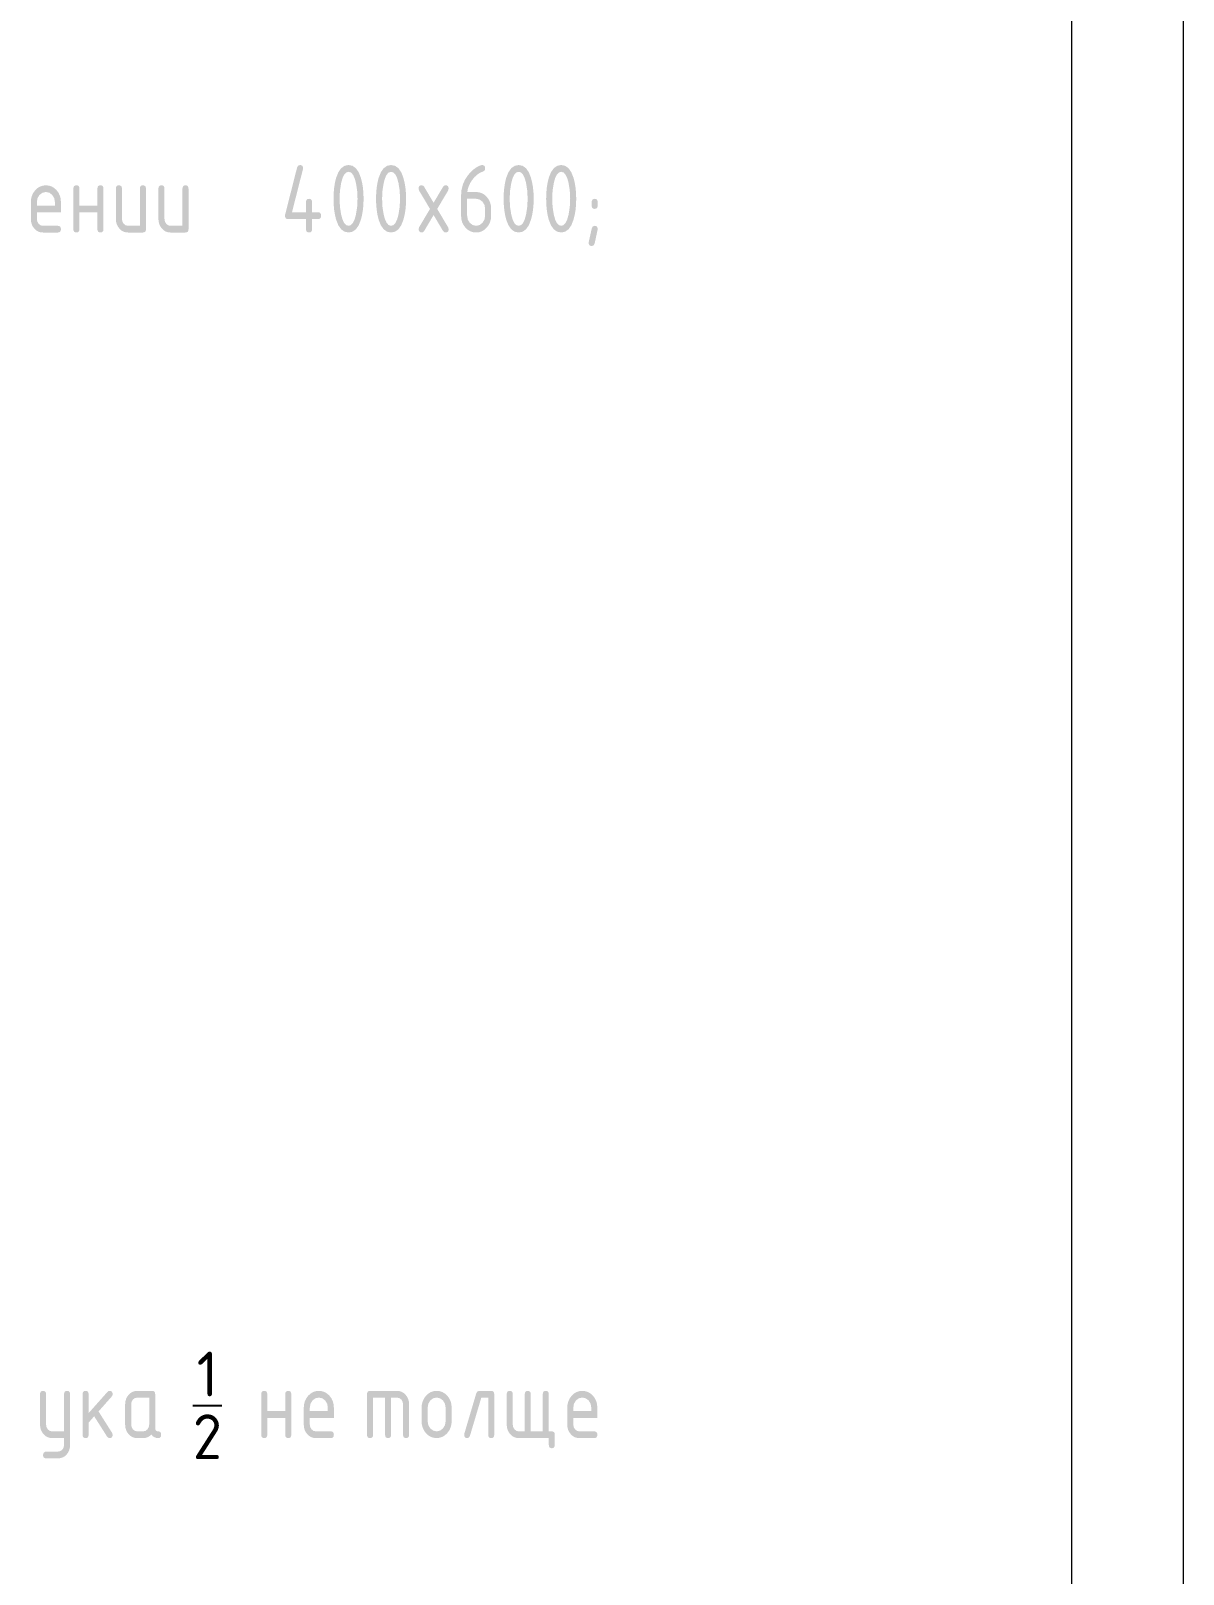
# Model space of a CAD drawing. Header units: millimetres. Extents: x 0 to 1189, y 0 to 841.
# Drawn here: x 1137.4 to 1189.1, y 143 to 212.2 of the extents above; entities that cross this region are included whole.
import ezdxf

# ---------------------------------------------------------------- set-up
doc = ezdxf.new("R2010")
doc.units = ezdxf.units.MM

msp = doc.modelspace()

# ---------------------------------------------------------------- hatches: boundary and pattern name
h = msp.add_hatch(color=7)
h.dxf.hatch_style = 2
h.paths.add_polyline_path([(1148.797396, 203.926524), (1148.801255, 203.968968), (1149.340343, 206.090044), (1149.388299, 206.171762), (1149.472635, 206.199736), (1149.53196, 206.190228), (1149.574334, 206.161702), (1149.599759, 206.11416), (1149.608234, 206.047601), (1149.600517, 206.005157), (1149.110487, 204.079211), (1149.739974, 204.079211), (1149.739974, 204.536168), (1149.748458, 204.602125), (1149.773943, 204.648341), (1149.816481, 204.67554), (1149.876125, 204.684445), (1149.935363, 204.67554), (1149.977548, 204.648341), (1150.002783, 204.602125), (1150.011172, 204.536168), (1150.011172, 204.079211), (1150.282921, 204.079211), (1150.340248, 204.069616), (1150.381451, 204.040901), (1150.406325, 203.99317), (1150.414662, 203.926524), (1150.406325, 203.859965), (1150.381451, 203.812423), (1150.340248, 203.783897), (1150.282921, 203.774389), (1150.011172, 203.774389), (1150.011172, 203.32129), (1150.002783, 203.255101), (1149.977548, 203.208911), (1149.935363, 203.181841), (1149.876125, 203.173013), (1149.816481, 203.181841), (1149.773943, 203.208911), (1149.748458, 203.255101), (1149.739974, 203.32129), (1149.739974, 203.774389), (1148.933546, 203.774389), (1148.873903, 203.783897), (1148.831365, 203.812423), (1148.80588, 203.859965)])
h = msp.add_hatch(color=7)
h.paths.add_polyline_path([(1152.052567, 204.684445), (1152.035135, 205.051141), (1151.980909, 205.395513), (1151.919991, 205.614699), (1151.844552, 205.770684), (1151.754333, 205.863934), (1151.649077, 205.894914), (1151.545216, 205.863865), (1151.454843, 205.770133), (1151.378629, 205.612838), (1151.317246, 205.391103), (1151.26302, 205.045629), (1151.245588, 204.684445), (1151.26302, 204.321332), (1151.317246, 203.977236), (1151.378086, 203.757361), (1151.453396, 203.59986), (1151.543588, 203.505094), (1151.649077, 203.473425), (1151.754333, 203.505094), (1151.844552, 203.59986), (1151.919991, 203.757361), (1151.980909, 203.977236), (1152.035135, 204.321332)])
h.paths.add_polyline_path([(1152.323765, 204.684445), (1152.315987, 204.423324), (1152.292966, 204.180083), (1152.255164, 203.955032), (1152.203049, 203.748482), (1152.104321, 203.496249), (1151.978359, 203.316467), (1151.82625, 203.208825), (1151.649077, 203.173013), (1151.47013, 203.208825), (1151.31759, 203.316467), (1151.191198, 203.496249), (1151.090696, 203.748482), (1151.040811, 203.955032), (1151.004155, 204.180083), (1150.981555, 204.423324), (1150.973838, 204.684445), (1150.981555, 204.947875), (1151.004155, 205.19239), (1151.040811, 205.417889), (1151.090696, 205.624267), (1151.191198, 205.876733), (1151.31759, 206.056489), (1151.47013, 206.164002), (1151.649077, 206.199736), (1151.82625, 206.164002), (1151.978359, 206.056489), (1152.104321, 205.876733), (1152.203049, 205.624267), (1152.255164, 205.416029), (1152.292966, 205.190737), (1152.315987, 204.947254)])
h = msp.add_hatch(color=7)
h.paths.add_polyline_path([(1153.961231, 204.684445), (1153.943799, 205.051141), (1153.889573, 205.395513), (1153.828655, 205.614699), (1153.753216, 205.770684), (1153.662998, 205.863934), (1153.557742, 205.894914), (1153.453881, 205.863865), (1153.363507, 205.770133), (1153.287293, 205.612838), (1153.22591, 205.391103), (1153.171684, 205.045629), (1153.154252, 204.684445), (1153.171684, 204.321332), (1153.22591, 203.977236), (1153.28675, 203.757361), (1153.36206, 203.59986), (1153.452253, 203.505094), (1153.557742, 203.473425), (1153.662998, 203.505094), (1153.753216, 203.59986), (1153.828655, 203.757361), (1153.889573, 203.977236), (1153.943799, 204.321332)])
h.paths.add_polyline_path([(1154.232429, 204.684445), (1154.224652, 204.423324), (1154.20163, 204.180083), (1154.163829, 203.955032), (1154.111713, 203.748482), (1154.012985, 203.496249), (1153.887024, 203.316467), (1153.734914, 203.208825), (1153.557742, 203.173013), (1153.378795, 203.208825), (1153.226255, 203.316467), (1153.099863, 203.496249), (1152.999361, 203.748482), (1152.949476, 203.955032), (1152.91282, 204.180083), (1152.89022, 204.423324), (1152.882503, 204.684445), (1152.89022, 204.947875), (1152.91282, 205.19239), (1152.949476, 205.417889), (1152.999361, 205.624267), (1153.099863, 205.876733), (1153.226255, 206.056489), (1153.378795, 206.164002), (1153.557742, 206.199736), (1153.734914, 206.164002), (1153.887024, 206.056489), (1154.012985, 205.876733), (1154.111713, 205.624267), (1154.163829, 205.416029), (1154.20163, 205.190737), (1154.224652, 204.947254)])
h = msp.add_hatch(color=7)
h.paths.add_polyline_path([(1156.971581, 204.684445), (1156.971581, 203.930934), (1157.000244, 203.754063), (1157.088439, 203.609024), (1157.219146, 203.507945), (1157.375071, 203.473425), (1157.530996, 203.507945), (1157.661703, 203.609024), (1157.74969, 203.75551), (1157.77856, 203.930934), (1157.77856, 204.231346), (1157.74969, 204.406357), (1157.661703, 204.553256), (1157.530996, 204.65213), (1157.375071, 204.684445)])
h.paths.add_polyline_path([(1157.64241, 206.199736), (1157.702053, 206.190228), (1157.744592, 206.161702), (1157.770077, 206.11416), (1157.77856, 206.047601), (1157.76161, 205.960164), (1157.710761, 205.92027), (1157.565602, 205.861677), (1157.430054, 205.774405), (1157.303809, 205.658503), (1157.186555, 205.514024), (1157.107507, 205.38622), (1157.046133, 205.2564), (1157.003155, 205.124203), (1156.979298, 204.989267), (1157.375071, 204.989267), (1157.511376, 204.975668), (1157.637036, 204.934628), (1157.751327, 204.865786), (1157.853526, 204.768781), (1157.939997, 204.652251), (1158.001251, 204.524042), (1158.0377, 204.383843), (1158.049758, 204.231346), (1158.049758, 203.930934), (1158.037029, 203.777808), (1157.999184, 203.636516), (1157.936742, 203.507937), (1157.850218, 203.392948), (1157.747761, 203.296261), (1157.633728, 203.227583), (1157.509154, 203.186604), (1157.375071, 203.173013), (1157.239231, 203.186544), (1157.114346, 203.227101), (1157.00021, 203.294633), (1156.896616, 203.389089), (1156.810058, 203.505551), (1156.748614, 203.633278), (1156.711976, 203.772167), (1156.699832, 203.922115), (1156.699832, 204.836581), (1156.719021, 205.085851), (1156.776451, 205.319307), (1156.871914, 205.536848), (1157.005205, 205.738369), (1157.126455, 205.879075), (1157.252563, 205.996682), (1157.384252, 206.092068), (1157.522245, 206.166112), (1157.592249, 206.190779)])
h = msp.add_hatch(color=7)
h.paths.add_polyline_path([(1159.687225, 204.684445), (1159.669793, 205.051141), (1159.615567, 205.395513), (1159.554649, 205.614699), (1159.47921, 205.770684), (1159.388991, 205.863934), (1159.283735, 205.894914), (1159.179874, 205.863865), (1159.089501, 205.770133), (1159.013287, 205.612838), (1158.951904, 205.391103), (1158.897678, 205.045629), (1158.880246, 204.684445), (1158.897678, 204.321332), (1158.951904, 203.977236), (1159.012744, 203.757361), (1159.088054, 203.59986), (1159.178246, 203.505094), (1159.283735, 203.473425), (1159.388991, 203.505094), (1159.47921, 203.59986), (1159.554649, 203.757361), (1159.615567, 203.977236), (1159.669793, 204.321332)])
h.paths.add_polyline_path([(1159.958423, 204.684445), (1159.950645, 204.423324), (1159.927623, 204.180083), (1159.889822, 203.955032), (1159.837706, 203.748482), (1159.738979, 203.496249), (1159.613017, 203.316467), (1159.460908, 203.208825), (1159.283735, 203.173013), (1159.104788, 203.208825), (1158.952248, 203.316467), (1158.825856, 203.496249), (1158.725354, 203.748482), (1158.675469, 203.955032), (1158.638813, 204.180083), (1158.616213, 204.423324), (1158.608496, 204.684445), (1158.616213, 204.947875), (1158.638813, 205.19239), (1158.675469, 205.417889), (1158.725354, 205.624267), (1158.825856, 205.876733), (1158.952248, 206.056489), (1159.104788, 206.164002), (1159.283735, 206.199736), (1159.460908, 206.164002), (1159.613017, 206.056489), (1159.738979, 205.876733), (1159.837706, 205.624267), (1159.889822, 205.416029), (1159.927623, 205.190737), (1159.950645, 204.947254)])
h = msp.add_hatch(color=7)
h.paths.add_polyline_path([(1161.595889, 204.684445), (1161.578457, 205.051141), (1161.524231, 205.395513), (1161.463313, 205.614699), (1161.387874, 205.770684), (1161.297656, 205.863934), (1161.1924, 205.894914), (1161.088539, 205.863865), (1160.998165, 205.770133), (1160.921951, 205.612838), (1160.860568, 205.391103), (1160.806342, 205.045629), (1160.78891, 204.684445), (1160.806342, 204.321332), (1160.860568, 203.977236), (1160.921408, 203.757361), (1160.996718, 203.59986), (1161.086911, 203.505094), (1161.1924, 203.473425), (1161.297656, 203.505094), (1161.387874, 203.59986), (1161.463313, 203.757361), (1161.524231, 203.977236), (1161.578457, 204.321332)])
h.paths.add_polyline_path([(1161.867087, 204.684445), (1161.85931, 204.423324), (1161.836288, 204.180083), (1161.798487, 203.955032), (1161.746371, 203.748482), (1161.647643, 203.496249), (1161.521682, 203.316467), (1161.369572, 203.208825), (1161.1924, 203.173013), (1161.013453, 203.208825), (1160.860913, 203.316467), (1160.734521, 203.496249), (1160.634019, 203.748482), (1160.584134, 203.955032), (1160.547478, 204.180083), (1160.524878, 204.423324), (1160.517161, 204.684445), (1160.524878, 204.947875), (1160.547478, 205.19239), (1160.584134, 205.417889), (1160.634019, 205.624267), (1160.734521, 205.876733), (1160.860913, 206.056489), (1161.013453, 206.164002), (1161.1924, 206.199736), (1161.369572, 206.164002), (1161.521682, 206.056489), (1161.647643, 205.876733), (1161.746371, 205.624267), (1161.798487, 205.416029), (1161.836288, 205.190737), (1161.85931, 204.947254)])
h = msp.add_hatch(color=7)
h.paths.add_polyline_path([(1138.065327, 204.989267), (1137.909402, 204.956952), (1137.778695, 204.858078), (1137.690501, 204.711179), (1137.661837, 204.536168), (1137.661837, 204.383482), (1138.468817, 204.383482), (1138.468817, 204.536168), (1138.439947, 204.711179), (1138.351959, 204.858078), (1138.221252, 204.956952)])
h.paths.add_polyline_path([(1137.661837, 204.079211), (1137.661837, 203.778247), (1137.681681, 203.66263), (1137.741212, 203.562722), (1137.828235, 203.49575), (1137.929728, 203.473425), (1138.603864, 203.473425), (1138.663507, 203.463917), (1138.706046, 203.435391), (1138.731531, 203.387849), (1138.740014, 203.32129), (1138.731531, 203.255101), (1138.706046, 203.208911), (1138.663507, 203.181841), (1138.603864, 203.173013), (1137.929728, 203.173013), (1137.82076, 203.183477), (1137.72068, 203.215388), (1137.629901, 203.269519), (1137.548838, 203.346646), (1137.479385, 203.439663), (1137.429776, 203.541776), (1137.40001, 203.654224), (1137.390088, 203.778247), (1137.390088, 204.531759), (1137.402232, 204.684264), (1137.438871, 204.824523), (1137.500314, 204.952896), (1137.586872, 205.069745), (1137.690466, 205.166431), (1137.804602, 205.235109), (1137.929487, 205.276089), (1138.065327, 205.28968), (1138.20109, 205.276149), (1138.325845, 205.235592), (1138.439955, 205.168059), (1138.543782, 205.073603), (1138.630254, 204.957073), (1138.691507, 204.828864), (1138.727957, 204.688666), (1138.740014, 204.536168), (1138.740014, 204.079211)])
h = msp.add_hatch(color=7)
h.dxf.hatch_style = 2
h.paths.add_polyline_path([(1139.570502, 204.079211), (1139.570502, 203.32129), (1139.562027, 203.255101), (1139.536602, 203.208911), (1139.494227, 203.181841), (1139.434903, 203.173013), (1139.37526, 203.181841), (1139.332721, 203.208911), (1139.307236, 203.255101), (1139.298753, 203.32129), (1139.298753, 205.141403), (1139.307236, 205.205731), (1139.332721, 205.252128), (1139.37526, 205.280231), (1139.434903, 205.28968), (1139.494227, 205.280231), (1139.536602, 205.252128), (1139.562027, 205.205731), (1139.570502, 205.141403), (1139.570502, 204.383482), (1140.377481, 204.383482), (1140.377481, 205.141403), (1140.385947, 205.205731), (1140.411312, 205.252128), (1140.453523, 205.280231), (1140.512529, 205.28968), (1140.572172, 205.280231), (1140.61471, 205.252128), (1140.640195, 205.205731), (1140.648679, 205.141403), (1140.648679, 203.32129), (1140.640195, 203.255101), (1140.61471, 203.208911), (1140.572172, 203.181841), (1140.512529, 203.173013), (1140.453523, 203.181841), (1140.411312, 203.208911), (1140.385947, 203.255101), (1140.377481, 203.32129), (1140.377481, 204.079211)])
h = msp.add_hatch(color=7)
h.dxf.hatch_style = 2
h.paths.add_polyline_path([(1142.557343, 205.141403), (1142.557343, 203.32129), (1142.54886, 203.255101), (1142.523375, 203.208911), (1142.480836, 203.181841), (1142.421193, 203.173013), (1141.747057, 203.173013), (1141.638089, 203.183477), (1141.538009, 203.215388), (1141.44723, 203.269519), (1141.366167, 203.346646), (1141.296714, 203.439663), (1141.247105, 203.541776), (1141.217339, 203.654224), (1141.207417, 203.778247), (1141.207417, 205.141403), (1141.215901, 205.205731), (1141.241386, 205.252128), (1141.283924, 205.280231), (1141.343567, 205.28968), (1141.402892, 205.280231), (1141.445267, 205.252128), (1141.470691, 205.205731), (1141.479166, 205.141403), (1141.479166, 203.778247), (1141.49901, 203.66263), (1141.558541, 203.562722), (1141.645564, 203.49575), (1141.747057, 203.473425), (1142.286146, 203.473425), (1142.286146, 205.141403), (1142.294612, 205.205731), (1142.319976, 205.252128), (1142.362187, 205.280231), (1142.421193, 205.28968), (1142.480836, 205.280231), (1142.523375, 205.252128), (1142.54886, 205.205731)])
h = msp.add_hatch(color=7)
h.dxf.hatch_style = 2
h.paths.add_polyline_path([(1144.466008, 205.141403), (1144.466008, 203.32129), (1144.457524, 203.255101), (1144.432039, 203.208911), (1144.389501, 203.181841), (1144.329858, 203.173013), (1143.655721, 203.173013), (1143.546753, 203.183477), (1143.446673, 203.215388), (1143.355895, 203.269519), (1143.274832, 203.346646), (1143.205379, 203.439663), (1143.155769, 203.541776), (1143.126004, 203.654224), (1143.116082, 203.778247), (1143.116082, 205.141403), (1143.124565, 205.205731), (1143.15005, 205.252128), (1143.192589, 205.280231), (1143.252232, 205.28968), (1143.311556, 205.280231), (1143.353931, 205.252128), (1143.379356, 205.205731), (1143.387831, 205.141403), (1143.387831, 203.778247), (1143.407675, 203.66263), (1143.467206, 203.562722), (1143.554229, 203.49575), (1143.655721, 203.473425), (1144.19481, 203.473425), (1144.19481, 205.141403), (1144.203276, 205.205731), (1144.228641, 205.252128), (1144.270852, 205.280231), (1144.329858, 205.28968), (1144.389501, 205.280231), (1144.432039, 205.252128), (1144.457524, 205.205731)])
h = msp.add_hatch(color=7)
h.dxf.hatch_style = 2
h.paths.add_polyline_path([(1155.628463, 204.231346), (1156.118494, 203.405626), (1156.141094, 203.32129), (1156.13261, 203.255101), (1156.107125, 203.208911), (1156.064587, 203.181841), (1156.004943, 203.173013), (1155.940245, 203.188792), (1155.892496, 203.236403), (1155.466406, 203.95629), (1155.040317, 203.236403), (1154.992292, 203.188792), (1154.927318, 203.173013), (1154.875848, 203.183073), (1154.83306, 203.215457), (1154.802192, 203.265273), (1154.791167, 203.32129), (1154.813767, 203.405626), (1155.304349, 204.231346), (1154.813767, 205.052657), (1154.791167, 205.141403), (1154.799651, 205.205731), (1154.825136, 205.252128), (1154.867674, 205.280231), (1154.927318, 205.28968), (1154.992292, 205.273901), (1155.040317, 205.22629), (1155.466406, 204.506403), (1155.892496, 205.22629), (1155.940245, 205.273901), (1156.004943, 205.28968), (1156.064587, 205.280852), (1156.107125, 205.253782), (1156.13261, 205.207592), (1156.141094, 205.141403), (1156.118494, 205.052657)])
h = msp.add_hatch(color=7)
h.paths.add_polyline_path([(1162.561976, 204.536168), (1162.570451, 204.600497), (1162.595875, 204.646894), (1162.63825, 204.674997), (1162.697575, 204.684445), (1162.754668, 204.674997), (1162.795898, 204.646894), (1162.8209, 204.600497), (1162.829315, 204.536168), (1162.829315, 204.383482), (1162.8209, 204.316922), (1162.795898, 204.26938), (1162.754668, 204.240855), (1162.697575, 204.231346), (1162.63825, 204.240855), (1162.595875, 204.26938), (1162.570451, 204.316922), (1162.561976, 204.383482)])
h.paths.add_polyline_path([(1162.697575, 203.473425), (1162.754668, 203.463977), (1162.795898, 203.435874), (1162.8209, 203.389477), (1162.829315, 203.325148), (1162.825456, 203.287115), (1162.694267, 202.68188), (1162.647758, 202.596304), (1162.561976, 202.567779), (1162.502332, 202.576607), (1162.459794, 202.603677), (1162.434309, 202.649867), (1162.425825, 202.716056), (1162.434361, 202.763546), (1162.460207, 202.886794), (1162.503728, 203.08549), (1162.565283, 203.359324), (1162.610345, 203.4449)])
h = msp.add_hatch(color=7)
h.dxf.hatch_style = 2
h.paths.add_polyline_path([(1138.880307, 148.789887), (1138.880307, 149.099119), (1138.341218, 149.099119), (1138.23225, 149.109583), (1138.13217, 149.141493), (1138.041392, 149.195624), (1137.960329, 149.272751), (1137.890875, 149.366389), (1137.841266, 149.469535), (1137.8115, 149.58219), (1137.801579, 149.704353), (1137.801579, 151.067508), (1137.810062, 151.131837), (1137.835547, 151.178234), (1137.878085, 151.206337), (1137.937729, 151.215785), (1137.997053, 151.206337), (1138.039428, 151.178234), (1138.064853, 151.131837), (1138.073328, 151.067508), (1138.073328, 149.704353), (1138.093171, 149.588736), (1138.152703, 149.488828), (1138.239726, 149.421855), (1138.341218, 149.399531), (1138.880307, 149.399531), (1138.880307, 151.067508), (1138.888773, 151.131837), (1138.914138, 151.178234), (1138.956349, 151.206337), (1139.015355, 151.215785), (1139.074998, 151.206337), (1139.117536, 151.178234), (1139.143021, 151.131837), (1139.151505, 151.067508), (1139.151505, 148.794296), (1139.141652, 148.672133), (1139.112368, 148.559479), (1139.064068, 148.456333), (1138.997164, 148.362695), (1138.915559, 148.287196), (1138.824703, 148.232884), (1138.724856, 148.200069), (1138.616275, 148.189062), (1138.073328, 148.189062), (1138.014003, 148.198571), (1137.971628, 148.227096), (1137.946204, 148.274638), (1137.937729, 148.341198), (1137.94703, 148.395768), (1137.97907, 148.447031), (1138.021858, 148.48162), (1138.073328, 148.493884), (1138.612416, 148.493884), (1138.717078, 148.513935), (1138.80479, 148.57822), (1138.860945, 148.673098)])
h = msp.add_hatch(color=7)
h.dxf.hatch_style = 2
h.paths.add_polyline_path([(1139.983457, 150.220842), (1140.831777, 151.173342), (1140.872842, 151.205726), (1140.925483, 151.215785), (1140.985127, 151.206337), (1141.027665, 151.178234), (1141.05315, 151.131837), (1141.061634, 151.067508), (1141.050816, 151.009837), (1141.019741, 150.961675), (1140.428287, 150.293051), (1141.035175, 149.336141), (1141.061634, 149.247395), (1141.05315, 149.181207), (1141.027665, 149.135016), (1140.985127, 149.107947), (1140.925483, 149.099119), (1140.860785, 149.114897), (1140.813036, 149.162508), (1140.232055, 150.076974), (1139.983457, 149.79365), (1139.983457, 149.247395), (1139.974982, 149.181207), (1139.949557, 149.135016), (1139.907182, 149.107947), (1139.847858, 149.099119), (1139.788214, 149.107947), (1139.745676, 149.135016), (1139.720191, 149.181207), (1139.711707, 149.247395), (1139.711707, 151.067508), (1139.720191, 151.131837), (1139.745676, 151.178234), (1139.788214, 151.206337), (1139.847858, 151.215785), (1139.907182, 151.206337), (1139.949557, 151.178234), (1139.974982, 151.131837), (1139.983457, 151.067508)])
h = msp.add_hatch(color=7)
h.paths.add_polyline_path([(1142.700565, 150.910963), (1142.161476, 150.910963), (1142.056607, 150.88919), (1141.969102, 150.826076), (1141.912947, 150.727822), (1141.893585, 150.610551), (1141.893585, 149.704353), (1141.913429, 149.588736), (1141.97296, 149.488828), (1142.059984, 149.421855), (1142.161476, 149.399531), (1142.432674, 149.399531), (1142.535338, 149.421855), (1142.620638, 149.488828), (1142.680652, 149.587082), (1142.700565, 149.704353)])
h.paths.add_polyline_path([(1143.239102, 149.247395), (1143.230765, 149.181207), (1143.205891, 149.135016), (1143.164688, 149.107947), (1143.107361, 149.099119), (1143.016256, 149.108696), (1142.934555, 149.137704), (1142.86195, 149.186555), (1142.79813, 149.255664), (1142.718393, 149.186555), (1142.631111, 149.137704), (1142.535975, 149.108696), (1142.432674, 149.099119), (1142.161476, 149.099119), (1142.052508, 149.109583), (1141.952428, 149.141493), (1141.861649, 149.195624), (1141.780586, 149.272751), (1141.711133, 149.365769), (1141.661524, 149.467882), (1141.631758, 149.580329), (1141.621836, 149.704353), (1141.621836, 150.610551), (1141.631758, 150.732714), (1141.661524, 150.845369), (1141.711133, 150.948515), (1141.780586, 151.042152), (1141.861649, 151.117419), (1141.952428, 151.171757), (1142.052508, 151.204701), (1142.161476, 151.215785), (1142.835612, 151.215785), (1142.895256, 151.206337), (1142.937794, 151.178234), (1142.963279, 151.131837), (1142.971763, 151.067508), (1142.971763, 149.552217), (1142.980237, 149.48534), (1143.005662, 149.437634), (1143.048037, 149.409048), (1143.107361, 149.399531), (1143.164688, 149.390022), (1143.205891, 149.361497), (1143.230765, 149.313955)])
h = msp.add_hatch(color=7)
h.dxf.hatch_style = 2
h.paths.add_polyline_path([(1148.001144, 150.005316), (1148.001144, 149.247395), (1147.992669, 149.181207), (1147.967244, 149.135016), (1147.924869, 149.107947), (1147.865545, 149.099119), (1147.805901, 149.107947), (1147.763363, 149.135016), (1147.737878, 149.181207), (1147.729395, 149.247395), (1147.729395, 151.067508), (1147.737878, 151.131837), (1147.763363, 151.178234), (1147.805901, 151.206337), (1147.865545, 151.215785), (1147.924869, 151.206337), (1147.967244, 151.178234), (1147.992669, 151.131837), (1148.001144, 151.067508), (1148.001144, 150.309587), (1148.808123, 150.309587), (1148.808123, 151.067508), (1148.816589, 151.131837), (1148.841954, 151.178234), (1148.884165, 151.206337), (1148.943171, 151.215785), (1149.002814, 151.206337), (1149.045352, 151.178234), (1149.070837, 151.131837), (1149.079321, 151.067508), (1149.079321, 149.247395), (1149.070837, 149.181207), (1149.045352, 149.135016), (1149.002814, 149.107947), (1148.943171, 149.099119), (1148.884165, 149.107947), (1148.841954, 149.135016), (1148.816589, 149.181207), (1148.808123, 149.247395), (1148.808123, 150.005316)])
h = msp.add_hatch(color=7)
h.paths.add_polyline_path([(1150.314704, 150.915373), (1150.158779, 150.883058), (1150.028072, 150.784184), (1149.939878, 150.637285), (1149.911214, 150.462274), (1149.911214, 150.309587), (1150.718194, 150.309587), (1150.718194, 150.462274), (1150.689324, 150.637285), (1150.601336, 150.784184), (1150.470629, 150.883058)])
h.paths.add_polyline_path([(1149.911214, 150.005316), (1149.911214, 149.704353), (1149.931058, 149.588736), (1149.990589, 149.488828), (1150.077613, 149.421855), (1150.179105, 149.399531), (1150.853241, 149.399531), (1150.912885, 149.390022), (1150.955423, 149.361497), (1150.980908, 149.313955), (1150.989392, 149.247395), (1150.980908, 149.181207), (1150.955423, 149.135016), (1150.912885, 149.107947), (1150.853241, 149.099119), (1150.179105, 149.099119), (1150.070137, 149.109583), (1149.970057, 149.141493), (1149.879278, 149.195624), (1149.798215, 149.272751), (1149.728762, 149.365769), (1149.679153, 149.467882), (1149.649387, 149.580329), (1149.639465, 149.704353), (1149.639465, 150.457864), (1149.651609, 150.61037), (1149.688248, 150.750628), (1149.749691, 150.879001), (1149.836249, 150.99585), (1149.939843, 151.092537), (1150.053979, 151.161215), (1150.178864, 151.202194), (1150.314704, 151.215785), (1150.450467, 151.202255), (1150.575222, 151.161697), (1150.689332, 151.094165), (1150.793159, 150.999709), (1150.879631, 150.883178), (1150.940885, 150.754969), (1150.977334, 150.614771), (1150.989392, 150.462274), (1150.989392, 150.005316)])
h = msp.add_hatch(color=7)
h.dxf.hatch_style = 2
h.paths.add_polyline_path([(1152.614261, 151.215785), (1153.828037, 151.215785), (1153.936377, 151.204701), (1154.035363, 151.171757), (1154.125771, 151.117419), (1154.208376, 151.042152), (1154.277829, 150.948515), (1154.327438, 150.845369), (1154.357204, 150.732714), (1154.367126, 150.610551), (1154.367126, 149.247395), (1154.358642, 149.181207), (1154.333157, 149.135016), (1154.290619, 149.107947), (1154.230976, 149.099119), (1154.171651, 149.107947), (1154.129277, 149.135016), (1154.103852, 149.181207), (1154.095377, 149.247395), (1154.095377, 150.610551), (1154.076015, 150.727822), (1154.01986, 150.826076), (1153.932424, 150.890844), (1153.828037, 150.910963), (1153.556839, 150.910963), (1153.556839, 149.247395), (1153.548356, 149.181207), (1153.522871, 149.135016), (1153.480332, 149.107947), (1153.420689, 149.099119), (1153.363595, 149.107947), (1153.322366, 149.135016), (1153.297363, 149.181207), (1153.288949, 149.247395), (1153.288949, 150.910963), (1152.74986, 150.910963), (1152.74986, 149.247395), (1152.741385, 149.181207), (1152.715961, 149.135016), (1152.673586, 149.107947), (1152.614261, 149.099119), (1152.554618, 149.107947), (1152.51208, 149.135016), (1152.486595, 149.181207), (1152.478111, 149.247395), (1152.478111, 151.067508), (1152.486595, 151.131837), (1152.51208, 151.178234), (1152.554618, 151.206337)])
h = msp.add_hatch(color=7)
h.paths.add_polyline_path([(1154.927509, 149.85263), (1154.927509, 150.457864), (1154.939653, 150.61037), (1154.976291, 150.750628), (1155.037735, 150.879001), (1155.124293, 150.99585), (1155.227887, 151.092537), (1155.342023, 151.161215), (1155.466907, 151.202194), (1155.602748, 151.215785), (1155.73851, 151.202255), (1155.863266, 151.161697), (1155.977376, 151.094165), (1156.081202, 150.999709), (1156.167674, 150.88311), (1156.228928, 150.754418), (1156.265377, 150.612911), (1156.277435, 150.457864), (1156.277435, 149.85263), (1156.264705, 149.702673), (1156.226861, 149.563724), (1156.164419, 149.435834), (1156.077895, 149.319053), (1155.975438, 149.222367), (1155.861405, 149.153689), (1155.736831, 149.112709), (1155.602748, 149.099119), (1155.466907, 149.112709), (1155.342023, 149.153689), (1155.227887, 149.222367), (1155.124293, 149.319053), (1155.037735, 149.435834), (1154.976291, 149.563724), (1154.939653, 149.702673)])
h.paths.add_polyline_path([(1156.006237, 149.85704), (1156.006237, 150.462274), (1155.977367, 150.635838), (1155.88938, 150.784184), (1155.758673, 150.883058), (1155.602748, 150.915373), (1155.446823, 150.883058), (1155.316116, 150.784184), (1155.227921, 150.635838), (1155.199258, 150.462274), (1155.199258, 149.85704), (1155.227921, 149.680168), (1155.316116, 149.53513), (1155.446823, 149.434051), (1155.602748, 149.399531), (1155.758673, 149.434051), (1155.88938, 149.53513), (1155.977367, 149.681615)])
h = msp.add_hatch(color=7)
h.dxf.hatch_style = 2
h.paths.add_polyline_path([(1157.512818, 151.215785), (1158.051356, 151.215785), (1158.110999, 151.206337), (1158.153537, 151.178234), (1158.179022, 151.131837), (1158.187506, 151.067508), (1158.187506, 149.247395), (1158.179022, 149.181207), (1158.153537, 149.135016), (1158.110999, 149.107947), (1158.051356, 149.099119), (1157.99235, 149.107947), (1157.950139, 149.135016), (1157.924774, 149.181207), (1157.916308, 149.247395), (1157.916308, 150.910963), (1157.607076, 150.910963), (1157.097753, 149.200542), (1157.052691, 149.124406), (1156.97373, 149.099119), (1156.914087, 149.108627), (1156.871548, 149.137152), (1156.846063, 149.184695), (1156.83758, 149.251254), (1156.845848, 149.298107), (1157.377219, 151.092864), (1157.43055, 151.186157)])
h = msp.add_hatch(color=7)
h.dxf.hatch_style = 2
h.paths.add_polyline_path([(1160.636665, 149.099119), (1159.28729, 149.099119), (1159.178322, 149.109583), (1159.078242, 149.141493), (1158.987464, 149.195624), (1158.906401, 149.272751), (1158.836947, 149.366389), (1158.787338, 149.469535), (1158.757572, 149.58219), (1158.747651, 149.704353), (1158.747651, 151.067508), (1158.756134, 151.131837), (1158.781619, 151.178234), (1158.824158, 151.206337), (1158.883801, 151.215785), (1158.943125, 151.206337), (1158.9855, 151.178234), (1159.010925, 151.131837), (1159.0194, 151.067508), (1159.0194, 149.704353), (1159.039243, 149.588736), (1159.098775, 149.488828), (1159.185798, 149.421855), (1159.28729, 149.399531), (1159.558488, 149.399531), (1159.558488, 151.067508), (1159.566903, 151.131837), (1159.591906, 151.178234), (1159.633135, 151.206337), (1159.690229, 151.215785), (1159.749872, 151.206337), (1159.79241, 151.178234), (1159.817895, 151.131837), (1159.826379, 151.067508), (1159.826379, 149.399531), (1160.364916, 149.399531), (1160.364916, 151.067508), (1160.373391, 151.131837), (1160.398816, 151.178234), (1160.441191, 151.206337), (1160.500515, 151.215785), (1160.560158, 151.206337), (1160.602697, 151.178234), (1160.628182, 151.131837), (1160.636665, 151.067508), (1160.636665, 149.399531), (1160.772264, 149.399531), (1160.829358, 149.390083), (1160.870587, 149.361979), (1160.89559, 149.315583), (1160.904005, 149.251254), (1160.904005, 148.794296), (1160.89559, 148.727737), (1160.870587, 148.680195), (1160.829358, 148.65167), (1160.772264, 148.642161), (1160.71294, 148.65167), (1160.670565, 148.680195), (1160.64514, 148.727737), (1160.636665, 148.794296)])
h = msp.add_hatch(color=7)
h.paths.add_polyline_path([(1162.140065, 150.915373), (1161.98414, 150.883058), (1161.853433, 150.784184), (1161.765238, 150.637285), (1161.736575, 150.462274), (1161.736575, 150.309587), (1162.543554, 150.309587), (1162.543554, 150.462274), (1162.514684, 150.637285), (1162.426697, 150.784184), (1162.29599, 150.883058)])
h.paths.add_polyline_path([(1161.736575, 150.005316), (1161.736575, 149.704353), (1161.756419, 149.588736), (1161.81595, 149.488828), (1161.902973, 149.421855), (1162.004466, 149.399531), (1162.678602, 149.399531), (1162.738245, 149.390022), (1162.780784, 149.361497), (1162.806269, 149.313955), (1162.814752, 149.247395), (1162.806269, 149.181207), (1162.780784, 149.135016), (1162.738245, 149.107947), (1162.678602, 149.099119), (1162.004466, 149.099119), (1161.895497, 149.109583), (1161.795417, 149.141493), (1161.704639, 149.195624), (1161.623576, 149.272751), (1161.554123, 149.365769), (1161.504513, 149.467882), (1161.474748, 149.580329), (1161.464826, 149.704353), (1161.464826, 150.457864), (1161.47697, 150.61037), (1161.513609, 150.750628), (1161.575052, 150.879001), (1161.66161, 150.99585), (1161.765204, 151.092537), (1161.87934, 151.161215), (1162.004225, 151.202194), (1162.140065, 151.215785), (1162.275827, 151.202255), (1162.400583, 151.161697), (1162.514693, 151.094165), (1162.61852, 150.999709), (1162.704991, 150.883178), (1162.766245, 150.754969), (1162.802694, 150.614771), (1162.814752, 150.462274), (1162.814752, 150.005316)])

# ---------------------------------------------------------------- linework, layer by layer
at = {"color": 7, "lineweight": 0}
msp.add_line((1189.107153, 840.985282), (1189.107153, -0.006567), dxfattribs=at)
msp.add_lwpolyline([(1184.111809, 4.988778), (1184.111809, 835.989938)], dxfattribs=at)
msp.add_lwpolyline([(1184.111809, 4.988778), (1184.111809, 835.989938)], dxfattribs=at)

# ---------------------------------------------------------------- texts
at = {"color": 7, "insert": (1172.332508, 173.862468), "char_height": 2.868995, "attachment_point": 1}
msp.add_mtext('{\\fGOSTCommon|b0|i0|c0; }', dxfattribs=at)
at = {"color": 7, "insert": (1144.657826, 152.975972), "char_height": 2.868995, "width": 14.17737362, "attachment_point": 1}
msp.add_mtext('\\A1;{\\fGOSTCommon|b0|i0|c204|p0;\\H0.7x;\\S1/2;\\fGOSTCommon|b0|i0|c0|p0;\\H1.42857x; }', dxfattribs=at)

doc.saveas('drawing.dxf')
